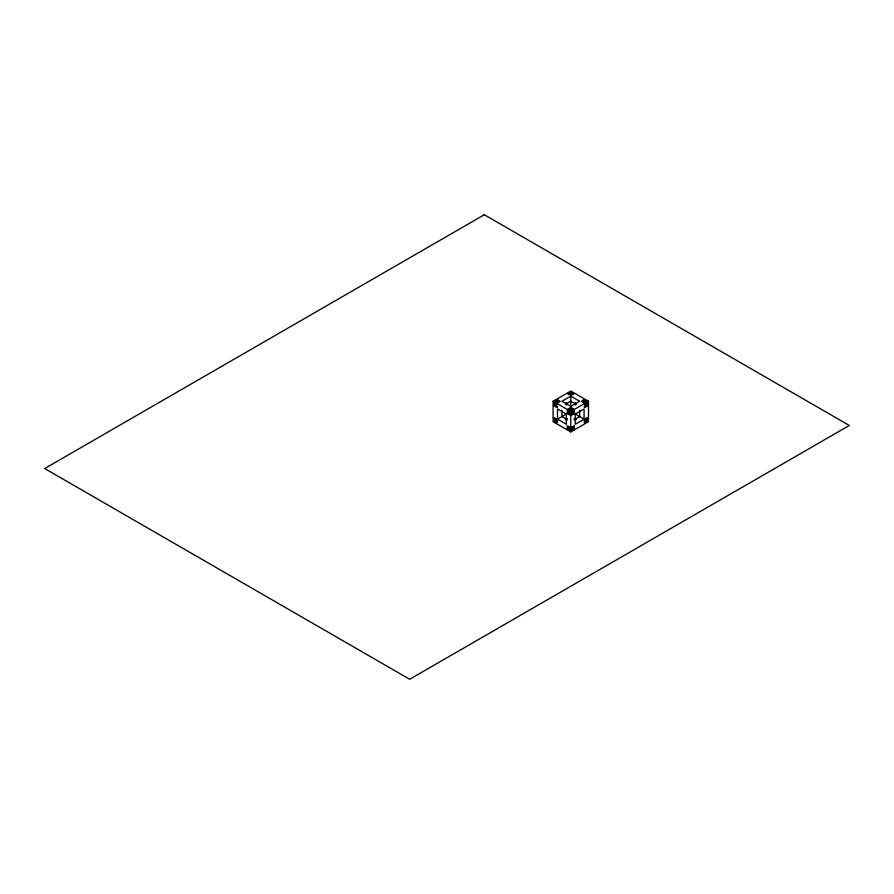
<?xml version="1.0" encoding="UTF-8"?>
<svg xmlns="http://www.w3.org/2000/svg" width="894" height="894" viewBox="0 0 894 894"><rect width="100%" height="100%" fill="white"/><g stroke="black" fill="none" stroke-linecap="round" stroke-linejoin="round"><path stroke-width="1.34" d="M570.797 396.143L561.946 401.25L570.797 406.368L579.647 401.25L570.797 396.143L570.785 410.458L568.137 408.916L570.785 407.385L573.445 408.916L573.445 409.944L570.785 408.413L568.137 409.944M553.084 401.25L570.785 391.036L588.498 401.25L588.498 421.7L570.785 431.925L553.084 421.7L553.084 401.25L587.604 421.186L587.604 418.124L584.955 419.655L584.955 422.717L584.073 422.214L586.721 420.672M554.85 401.25L557.51 399.719L560.169 401.25L557.51 402.792L554.85 401.25L554.85 405.34M573.445 393.583L570.785 392.053L568.137 393.583L570.785 395.126L573.445 393.583L573.445 394.612L569.903 392.567L569.903 394.612M555.744 401.764L557.51 400.747M568.137 394.612L570.785 393.081M553.967 404.837L557.51 406.882L556.627 407.385L553.967 405.854L557.51 403.809M565.254 404.446L570.785 401.25L576.317 404.446M586.721 401.25L584.073 399.719L581.413 401.25L584.073 402.792L586.721 401.25L586.721 405.34L584.073 406.882L584.955 407.385L587.604 405.854L587.604 402.792L584.955 404.323L584.955 407.385M582.296 401.764L584.955 400.233L584.955 402.278M554.85 419.655L556.627 418.627M570.785 410.458L573.445 408.916M554.85 420.672L557.51 422.214L556.627 422.717L553.967 421.186L569.903 411.989L567.243 410.458L567.243 413.52L569.903 415.051L569.903 411.989M588.498 401.25L570.785 411.475L570.785 431.925M557.521 420.158L554.85 421.7L554.85 417.61M571.679 415.051L574.328 413.52L574.328 410.458L571.679 411.989L571.679 415.051L570.785 414.548L573.445 413.006L573.445 410.961M565.265 419.778L567.478 418.504M574.116 419.778L579.636 416.593L579.636 410.201M567.243 428.852L569.903 427.321L569.903 430.383L567.243 428.852L567.243 425.79L569.903 427.321M568.137 429.366L569.903 428.338M573.445 426.293L573.445 428.338L570.785 429.88L571.679 430.383L574.328 428.852L574.328 425.79L571.679 427.321L571.679 430.383M584.955 422.717L587.604 421.186M584.073 400.747L585.838 401.764M584.073 403.809L587.604 405.854M559.286 401.764L556.627 400.233L556.627 402.278M586.721 419.655L584.955 418.627L575.211 424.259L575.211 414.034L584.073 408.927L584.073 419.141M584.061 420.169L586.721 421.7L586.721 417.61M569.903 414.034L568.137 413.006L568.137 410.961M574.116 418.504L576.328 419.778M567.478 419.778L561.946 416.582L561.946 410.201M570.785 426.807L574.328 428.852M570.797 427.824L573.445 429.366L573.445 428.338M569.903 429.366L568.137 428.338L568.137 426.293M584.073 399.719L584.073 402.792M575.211 402.535L575.211 405.094M571.679 392.567L571.679 395.629M570.785 392.053L570.785 395.126M566.36 402.535L566.36 405.094M557.51 399.719L557.51 402.792M556.627 407.385L556.627 404.323L553.967 402.792L553.967 405.854M556.627 422.717L556.627 419.655L553.967 418.124L553.967 421.186M484.313 214.739L44.7 468.545L409.687 679.261L849.3 425.455L484.313 214.739M566.36 414.034L557.51 408.927L557.51 419.141L566.36 424.259L566.36 414.034"/></g></svg>
